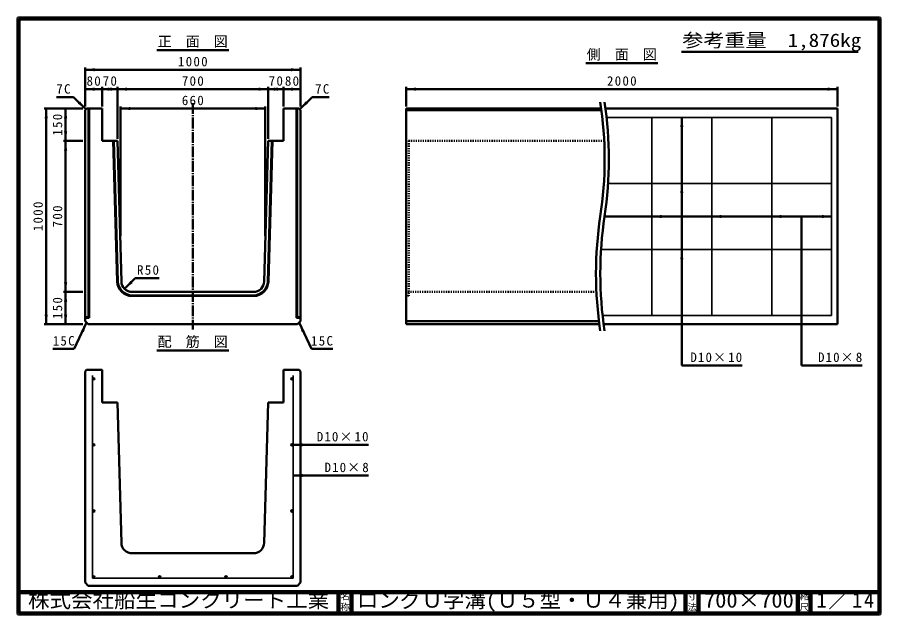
# Model space of a CAD drawing. Units: millimetres, scale not verified. Extents: x 100 to 4105, y 100 to 2870.
import ezdxf
from ezdxf.enums import TextEntityAlignment as Align

# ---------------------------------------------------------------- set-up
doc = ezdxf.new("R2010")
doc.units = ezdxf.units.MM
doc.header["$LTSCALE"] = 5
doc.linetypes.add('USER1', pattern=[13.4, 10, -1.2, 1, -1.2])
doc.linetypes.add('USER2', pattern=[2.2, 1, -1.2])
doc.layers.add('V-nasSTD', color=7, linetype='Continuous', lineweight=50)
doc.styles.add('ＭＳ ゴシック', font='')
doc.styles.get('ＭＳ ゴシック').set_extended_font_data('MS Gothic')

msp = doc.modelspace()

# ---------------------------------------------------------------- hatches: boundary and pattern name
at = {"layer": 'V-nasSTD'}
for points in [[(459.263, 2634.277), (414.263, 2626.777), (459.263, 2619.277)], [(1369.263, 2619.277), (1414.263, 2626.777), (1369.263, 2634.277)], [(459.263, 2544.277), (414.263, 2536.777), (459.263, 2529.277)], [(449.263, 2529.277), (494.263, 2536.777), (449.263, 2544.277)], [(539.263, 2544.277), (494.263, 2536.777), (539.263, 2529.277)], [(519.263, 2529.277), (564.263, 2536.777), (519.263, 2544.277)], [(609.263, 2544.277), (564.263, 2536.777), (609.263, 2529.277)], [(1219.263, 2529.277), (1264.263, 2536.777), (1219.263, 2544.277)], [(1309.263, 2544.277), (1264.263, 2536.777), (1309.263, 2529.277)], [(1289.263, 2529.277), (1334.263, 2536.777), (1289.263, 2544.277)], [(1379.263, 2544.277), (1334.263, 2536.777), (1379.263, 2529.277)], [(1369.263, 2529.277), (1414.263, 2536.777), (1369.263, 2544.277)], [(1949.262, 2544.277), (1904.262, 2536.777), (1949.262, 2529.277)], [(3859.262, 2529.277), (3904.262, 2536.777), (3859.262, 2544.277)], [(226.762, 2401.777), (234.262, 2446.777), (241.762, 2401.777)], [(316.762, 2401.777), (324.262, 2446.777), (331.762, 2401.777)], [(391.246, 2480.4), (417.762, 2443.277), (380.639, 2469.793)], [(624.262, 2454.277), (579.262, 2446.777), (624.262, 2439.277)], [(1204.262, 2439.277), (1249.262, 2446.777), (1204.262, 2454.277)], [(1437.279, 2480.4), (1410.762, 2443.277), (1447.885, 2469.793)], [(3174.762, 2360.777), (3182.262, 2405.777), (3189.762, 2360.777)], [(331.762, 2341.777), (324.262, 2296.777), (316.762, 2341.777)], [(316.762, 2251.777), (324.262, 2296.777), (331.762, 2251.777)], [(3174.762, 2054.777), (3182.262, 2099.777), (3189.762, 2054.777)], [(3088.262, 1938.777), (3043.262, 1946.277), (3088.262, 1953.777)], [(3366.262, 1938.777), (3321.262, 1946.277), (3366.262, 1953.777)], [(3644.262, 1938.777), (3599.262, 1946.277), (3644.262, 1953.777)], [(3832.262, 1953.777), (3877.262, 1946.277), (3832.262, 1938.777)], [(3174.762, 1747.777), (3182.262, 1792.777), (3189.762, 1747.777)], [(624.524, 1648.043), (598.007, 1610.92), (635.13, 1637.437)], [(331.762, 1641.777), (324.262, 1596.777), (316.762, 1641.777)], [(316.762, 1551.777), (324.262, 1596.777), (331.762, 1551.777)], [(241.762, 1491.777), (234.262, 1446.777), (226.762, 1491.777)], [(331.762, 1491.777), (324.262, 1446.777), (316.762, 1491.777)], [(3174.762, 1441.777), (3182.262, 1486.777), (3189.762, 1441.777)], [(421.762, 1454.277), (395.8, 1416.764), (409.37, 1410.371)], [(1406.762, 1454.277), (1432.724, 1416.764), (1419.154, 1410.371)], [(449.263, 1193.683, 1), (459.263, 1193.683, 1)], [(1379.263, 1193.683, 1), (1369.263, 1193.683, 1)], [(449.263, 887.683, -1), (459.263, 887.683, -1)], [(1379.263, 887.683, 1), (1369.263, 887.683, 1)], [(1424.263, 895.183), (1379.263, 887.683), (1424.263, 880.183)], [(1424.263, 752.722), (1379.263, 745.222), (1424.263, 737.722)], [(449.263, 580.683, -1), (459.263, 580.683, -1)], [(1379.263, 580.683, 1), (1369.263, 580.683, 1)], [(449.263, 274.683, 0.41421), (454.263, 269.683, 0.66818), (457.798, 278.218, 0.66818)], [(755.263, 274.683, 0.41421), (760.263, 269.683, 0.66818), (763.798, 278.218, 0.66818)], [(1063.263, 274.683, 0.41421), (1068.263, 269.683, 0.66818), (1071.798, 278.218, 0.66818)], [(1379.263, 274.683, 0.66818), (1370.727, 278.218, 0.66818), (1374.263, 269.683, 0.41421)]]:
    msp.add_hatch(color=256, dxfattribs=at).paths.add_polyline_path(points)

# ---------------------------------------------------------------- linework, layer by layer
at = {"layer": 'V-nasSTD', "lineweight": 100}
for p, q in [((105, 2865), (105, 105)), ((4100, 2865), (105, 2865)), ((4100, 105), (4100, 2865)), ((105, 205), (4100, 205)), ((1590, 205), (1590, 105)), ((1650, 205), (1650, 105)), ((3200, 205), (3200, 105)), ((3260, 205), (3260, 105)), ((3720, 205), (3720, 105)), ((3780, 205), (3780, 105)), ((105, 105), (4100, 105))]:
    msp.add_line(p, q, dxfattribs=at)
at = {"layer": 'V-nasSTD'}
for p, q in [((747.263, 2716.777), (1081.263, 2716.777)), ((3180.536, 2709.753), (4000.536, 2709.753)), ((2737.262, 2656.777), (3071.262, 2656.777)), ((414.263, 2636.777), (414.263, 2456.777)), ((1414.263, 2626.777), (414.263, 2626.777)), ((1414.263, 2636.777), (1414.263, 2456.777)), ((494.263, 2536.777), (414.263, 2536.777)), ((494.263, 2546.777), (494.263, 2456.777)), ((564.263, 2536.777), (494.263, 2536.777)), ((564.263, 2546.777), (564.263, 2306.777)), ((1264.263, 2536.777), (564.263, 2536.777)), ((1264.263, 2546.777), (1264.263, 2306.777)), ((1334.263, 2536.777), (1264.263, 2536.777)), ((1334.263, 2546.777), (1334.263, 2456.777)), ((1414.263, 2536.777), (1334.263, 2536.777)), ((1904.262, 2546.777), (1904.262, 2456.777)), ((3904.262, 2536.777), (1904.262, 2536.777)), ((3904.262, 2546.777), (3904.262, 2456.777)), ((281.194, 2499.845), (361.194, 2499.845)), ((417.762, 2443.277), (361.194, 2499.845)), ((1410.762, 2443.277), (1467.331, 2499.845)), ((1467.331, 2499.845), (1547.331, 2499.845)), ((404.262, 2446.777), (224.262, 2446.777)), ((234.262, 2446.777), (234.262, 1446.777)), ((324.262, 2446.777), (324.262, 2296.777)), ((414.262, 2439.777), (421.262, 2446.777)), ((421.262, 2446.777), (494.262, 2446.777)), ((430.262, 2446.777), (430.262, 1479.777)), ((433.262, 2446.777), (433.262, 1476.777)), ((494.262, 2446.777), (494.262, 2296.777)), ((579.262, 2456.777), (579.262, 1856.777)), ((584.262, 2446.777), (1244.262, 2446.777)), ((1249.262, 2456.777), (1249.262, 1856.777)), ((1407.262, 2446.777), (1334.262, 2446.777)), ((1334.262, 2446.777), (1334.262, 2296.777)), ((1395.262, 1476.777), (1395.262, 2446.777)), ((1398.262, 1479.777), (1398.262, 2446.777)), ((1407.262, 2446.777), (1414.262, 2439.777)), ((1904.262, 2446.777), (1904.262, 1446.777)), ((2808.553, 2446.777), (1904.262, 2446.777)), ((2828.553, 2446.777), (3904.262, 2446.777)), ((3904.262, 1446.777), (3904.262, 2446.777)), ((414.262, 2439.777), (414.262, 1461.777)), ((1414.262, 1461.777), (1414.262, 2439.777)), ((1904.262, 2439.777), (2809.479, 2439.777)), ((3182.262, 2405.777), (3182.262, 1255.777)), ((404.262, 2296.777), (314.262, 2296.777)), ((324.262, 2296.777), (324.262, 1596.777)), ((564.262, 2296.777), (494.262, 2296.777)), ((545.254, 2296.777), (563.882, 1644.806)), ((548.256, 2296.777), (566.881, 1644.892)), ((564.262, 2296.777), (582.874, 1645.349)), ((1264.262, 2296.777), (1245.65, 1645.349)), ((1280.269, 2296.777), (1261.643, 1644.892)), ((1334.262, 2296.777), (1264.262, 2296.777)), ((1283.27, 2296.777), (1264.642, 1644.806)), ((3877.262, 1946.277), (2824.186, 1946.277)), ((3738.262, 1946.277), (3738.262, 1255.777)), ((598.007, 1610.92), (647.505, 1660.418)), ((647.505, 1660.418), (757.505, 1660.418)), ((404.262, 1596.777), (314.262, 1596.777)), ((324.262, 1596.777), (324.262, 1446.777)), ((632.854, 1596.777), (1195.67, 1596.777)), ((632.854, 1580.777), (1195.67, 1580.777)), ((632.854, 1577.777), (1195.67, 1577.777)), ((404.262, 1446.777), (224.262, 1446.777)), ((364.194, 1332.069), (421.762, 1454.277)), ((414.262, 1479.777), (430.262, 1479.777)), ((414.262, 1476.777), (433.262, 1476.777)), ((414.262, 1461.777), (429.262, 1446.777)), ((429.262, 1446.777), (1399.262, 1446.777)), ((430.262, 1479.777), (433.262, 1476.777)), ((1398.262, 1479.777), (1395.262, 1476.777)), ((1395.262, 1476.777), (1414.262, 1476.777)), ((1398.262, 1479.777), (1414.262, 1479.777)), ((1399.262, 1446.777), (1414.262, 1461.777)), ((1464.331, 1332.069), (1406.762, 1454.277)), ((2798.022, 1461.777), (1904.262, 1461.777)), ((2799.971, 1446.777), (1904.262, 1446.777)), ((3904.262, 1446.777), (2819.971, 1446.777)), ((264.194, 1332.069), (364.194, 1332.069)), ((747.263, 1324.683), (1081.263, 1324.683)), ((1464.331, 1332.069), (1564.331, 1332.069)), ((3182.262, 1255.777), (3462.262, 1255.777)), ((3738.262, 1255.777), (4018.262, 1255.777)), ((414.263, 1227.683), (421.263, 1234.683)), ((414.263, 1227.683), (414.263, 249.683)), ((421.263, 1234.683), (494.263, 1234.683)), ((494.263, 1234.683), (494.263, 1084.683)), ((1407.263, 1234.683), (1334.263, 1234.683)), ((1334.263, 1234.683), (1334.263, 1084.683)), ((1407.263, 1234.683), (1414.263, 1227.683)), ((1414.263, 249.683), (1414.263, 1227.683)), ((564.263, 1084.683), (494.263, 1084.683)), ((564.263, 1084.683), (582.875, 433.255)), ((1264.263, 1084.683), (1245.65, 433.255)), ((1334.263, 1084.683), (1264.263, 1084.683)), ((1379.263, 887.683), (1729.263, 887.683)), ((1379.263, 745.222), (1729.263, 745.222)), ((632.854, 384.683), (1195.671, 384.683)), ((414.263, 249.683), (429.263, 234.683)), ((1399.263, 234.683), (1414.263, 249.683)), ((429.263, 234.683), (1399.263, 234.683))]:
    msp.add_line(p, q, dxfattribs=at)
at = {"layer": 'V-nasSTD', "linetype": 'USER1'}
msp.add_line((914.262, 2471.777), (914.262, 1421.777), dxfattribs=at)
at = {"layer": 'V-nasSTD', "lineweight": 35}
for p, q in [((2833.572, 2405.777), (3877.262, 2405.777)), ((3043.262, 2405.777), (3043.262, 1486.777)), ((3321.262, 2405.777), (3321.262, 1486.777)), ((3599.262, 2405.777), (3599.262, 1486.777)), ((3877.262, 2405.777), (3877.262, 1486.777)), ((2840.706, 2099.777), (3877.262, 2099.777)), ((2807.755, 1792.777), (3877.262, 1792.777)), ((3877.262, 1486.777), (2815.063, 1486.777)), ((449.263, 1209.683), (449.263, 269.683)), ((1379.263, 269.683), (1379.263, 1209.683)), ((449.263, 269.683), (1379.263, 269.683))]:
    msp.add_line(p, q, dxfattribs=at)
at = {"layer": 'V-nasSTD', "linetype": 'USER2'}
for p, q in [((2822.215, 2296.777), (1904.262, 2296.777)), ((1916.762, 2296.777), (1916.762, 1577.777)), ((2786.309, 1596.777), (1904.262, 1596.777)), ((1904.262, 1577.777), (1916.762, 1577.777))]:
    msp.add_line(p, q, dxfattribs=at)
at = {"layer": 'V-nasSTD', "lineweight": 13}
msp.add_lwpolyline([(100, 100), (100, 2870), (4105, 2870), (4105, 100)], close=True, dxfattribs=at)
at = {"layer": 'V-nasSTD', "lineweight": 35}
for centre in [(454.263, 1193.683), (1374.263, 1193.683), (454.263, 887.683), (1374.263, 887.683), (454.263, 580.683), (1374.263, 580.683), (454.263, 274.683), (760.263, 274.683), (1068.263, 274.683), (1374.263, 274.683)]:
    msp.add_circle(centre, 5, dxfattribs=at)
at = {"layer": 'V-nasSTD'}
for centre, radius, start, end in [((1058.637, 2211.777), 1765.625, 351.36794, 8.63206), ((1078.637, 2211.777), 1765.625, 351.36794, 8.63206), ((4549.887, 1681.777), 1765.625, 171.36794, 188.63206), ((4569.887, 1681.777), 1765.625, 171.36794, 188.63206), ((632.854, 1646.777), 69, 181.63658, 270), ((632.854, 1646.777), 66, 181.63658, 270), ((632.854, 1646.777), 50, 181.63658, 270), ((1195.67, 1646.777), 50, 270, 358.36342), ((1195.67, 1646.777), 66, 270, 358.36342), ((1195.67, 1646.777), 69, 270, 358.36342), ((632.854, 434.683), 50, 181.63658, 270), ((1195.671, 434.683), 50, 270, 358.36342)]:
    msp.add_arc(centre, radius, start, end, dxfattribs=at)

# ---------------------------------------------------------------- texts
at = {"layer": 'V-nasSTD', "style": 'ＭＳ ゴシック'}
for s, height, width, p in [('参考重量\u30001,876kg', 62.32, 1.15, (3184.536, 2794.753)), ('株式会社船生コンクリート工業', 69.65, 1.05, (150, 202.5)), ('ロングＵ字溝(Ｕ５型・Ｕ４兼用)', 69.65, 1.05, (1675, 202.5)), ('700×700', 69.65, 1.1, (3285, 202.5))]:
    msp.add_text(s, height=height, dxfattribs=dict(at, width=width)).set_placement(p, align=Align.TOP_LEFT)
for s, height, p in [('正\u3000面\u3000図', 47.65, (751.259, 2781.777)), ('側\u3000面\u3000図', 47.65, (2741.258, 2721.777)), ('配\u3000筋\u3000図', 47.65, (751.259, 1389.683)), ('名', 30.79, (1598.982, 200.999)), ('寸', 30.79, (3208.982, 200.999)), ('縮', 30.79, (3728.982, 200.999)), ('称', 30.79, (1598.976, 151.01)), ('法', 30.79, (3208.976, 151.01)), ('尺', 30.79, (3728.976, 151.01))]:
    msp.add_text(s, height=height, dxfattribs=at).set_placement(p, align=Align.TOP_LEFT)
at = {"layer": 'V-nasSTD', "attachment_point": 1, "style": 'ＭＳ ゴシック'}
for s, insert, char_height in [('\\T1.2;1000', (845.263, 2686.777), 43.99), ('\\T1.2;80', (421.263, 2596.777), 43.99), ('\\T1.2;70', (496.263, 2596.777), 43.99), ('\\T1.2;700', (863.275, 2596.777), 43.99), ('\\T1.2;70', (1266.263, 2596.777), 43.99), ('\\T1.2;80', (1341.263, 2596.777), 43.99), ('\\T1.2;2000', (2835.156, 2596.777), 43.99), ('\\T1.2;7C', (281.194, 2559.845), 43.99), ('\\T1.2;7C', (1481.331, 2559.845), 43.99), ('\\T1.2;660', (863.275, 2506.777), 43.99), ('\\T1.2;R50', (655.505, 1720.418), 43.99), ('\\T1.2;15C', (264.194, 1392.069), 43.99), ('\\T1.2;15C', (1462.331, 1392.069), 43.99), ('\\T1.17;D10×10', (3222.262, 1315.777), 43.99), ('\\T1.17;D10×8', (3814.262, 1315.777), 43.99), ('\\T1.17;D10×10', (1489.263, 947.683), 43.99), ('\\T1.17;D10×8', (1525.263, 805.222), 43.99), ('\\T1.16;1／14', (3807.033, 202.582), 69.65)]:
    msp.add_mtext(s, dxfattribs=dict(at, insert=insert, char_height=char_height))
at = {"layer": 'V-nasSTD', "char_height": 43.99, "attachment_point": 1, "rotation": 90, "style": 'ＭＳ ゴシック'}
for s, insert in [('\\T1.2;150', (264.262, 2320.79)), ('\\T1.2;1000', (174.262, 1877.777)), ('\\T1.2;700', (264.262, 1895.79)), ('\\T1.2;150', (264.262, 1470.79))]:
    msp.add_mtext(s, dxfattribs=dict(at, insert=insert))

doc.saveas('drawing.dxf')
